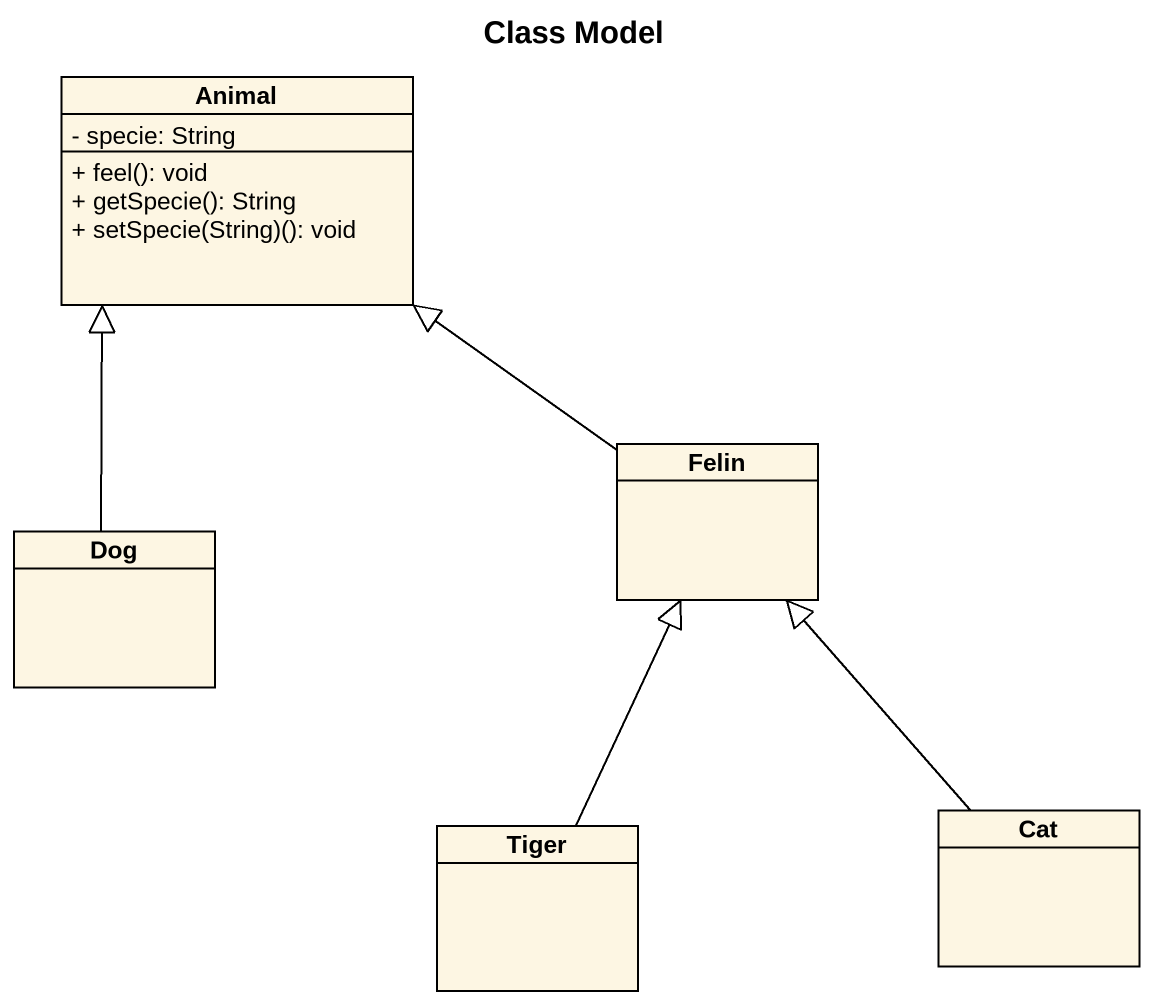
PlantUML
@startuml
title Class Model
hide circle
hide empty members
skinparam classAttributeIconSize 0
class Animal {
  - specie: String
  + feel(): void
  + getSpecie(): String
  + setSpecie(String)(): void
}
class Felin
class Dog
class Tiger
class Cat
Felin -up-|> Animal
Dog -up-|> Animal
Tiger -up-|> Felin
Cat -up-|> Felin
@enduml
